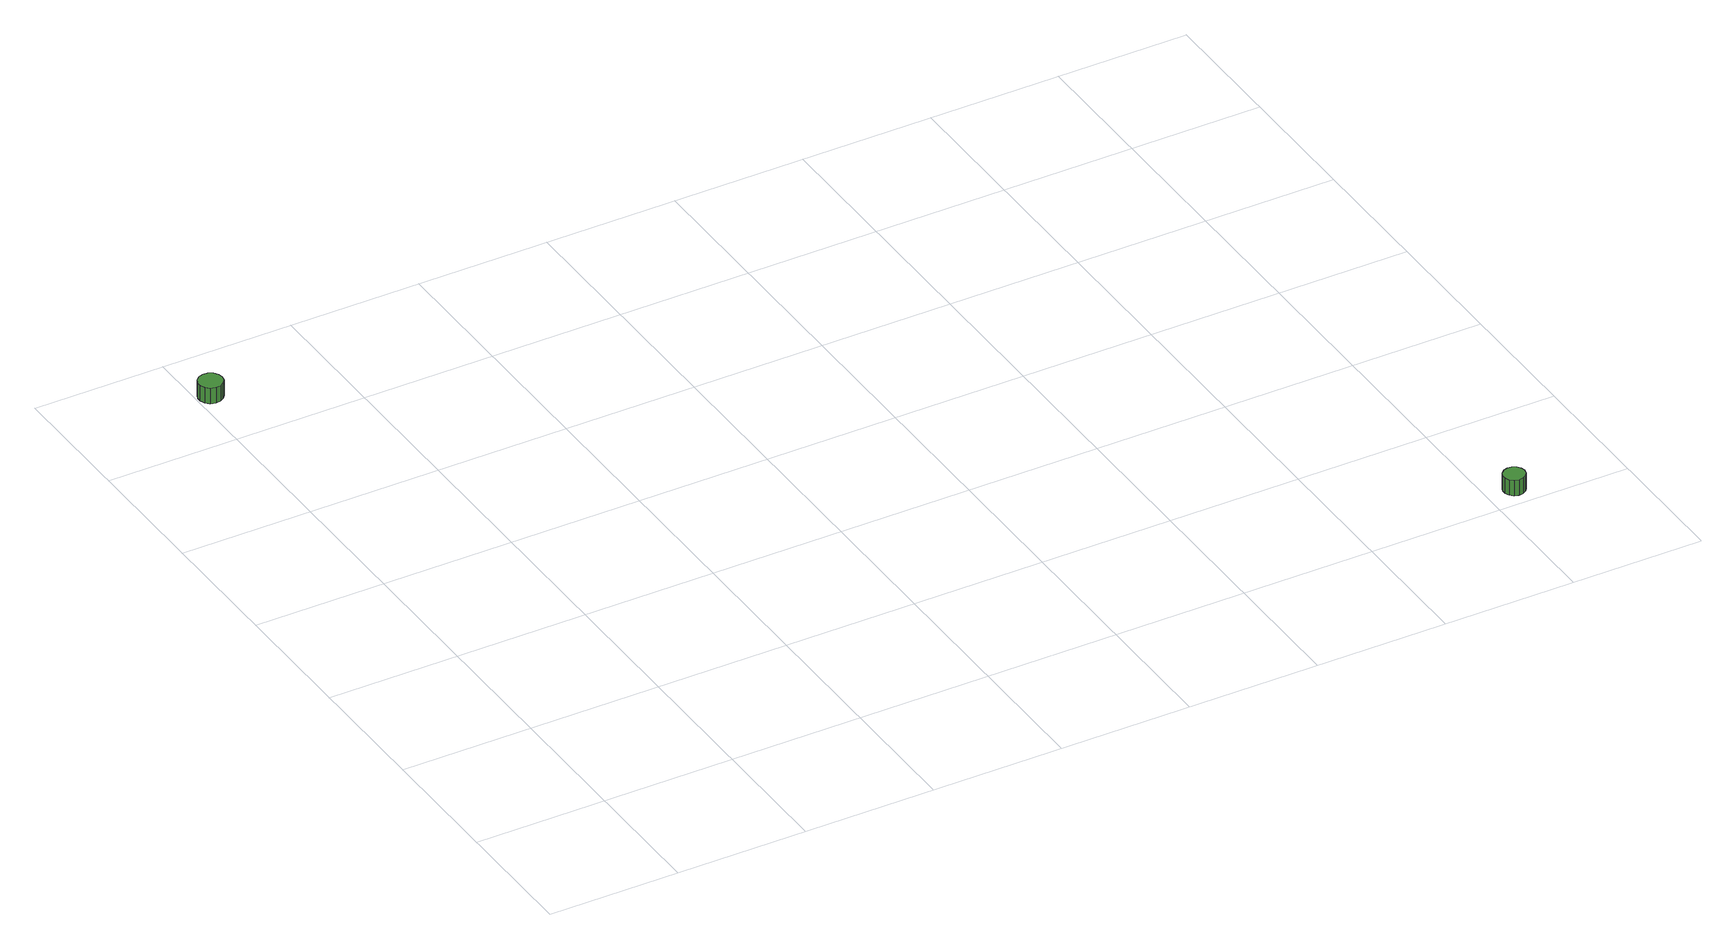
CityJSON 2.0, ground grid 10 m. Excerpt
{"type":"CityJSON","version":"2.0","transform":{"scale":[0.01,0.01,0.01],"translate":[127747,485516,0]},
"CityObjects":{
"tree1":{"type":"SolitaryVegetationObject","attributes":{"function":"something"},"geometry":[{"type":"MultiSurface","lod":"1","boundaries":[[[0,1,2,3,4,5,6,7,8,9,10,11,12,13,14]],[[15,16,17,18,19,20,21,22,23,24,25,26,27,28,29]],[[0,29,28,1]],[[1,28,27,2]],[[2,27,26,3]],[[3,26,25,4]],[[4,25,24,5]],[[5,24,23,6]],[[6,23,22,7]],[[7,22,21,8]],[[8,21,20,9]],[[9,20,19,10]],[[10,19,18,11]],[[11,18,17,12]],[[12,17,16,13]],[[13,16,15,14]],[[14,15,29,0]]]}]},
"tree2":{"type":"SolitaryVegetationObject","attributes":{"function":"something"},"geometry":[{"type":"MultiSurface","lod":"1","boundaries":[[[30,31,32,33,34,35,36,37,38,39,40,41,42,43,44]],[[45,46,47,48,49,50,51,52,53,54,55,56,57,58,59]],[[30,59,58,31]],[[31,58,57,32]],[[32,57,56,33]],[[33,56,55,34]],[[34,55,54,35]],[[35,54,53,36]],[[36,53,52,37]],[[37,52,51,38]],[[38,51,50,39]],[[39,50,49,40]],[[40,49,48,41]],[[41,48,47,42]],[[42,47,46,43]],[[43,46,45,44]],[[44,45,59,30]]]}]}
},
"vertices":[
[200,5538,174],[192,5575,174],[170,5606,174],[137,5625,174],[99,5629,174],[62,5617,174],[34,5592,174],[19,5557,174],[19,5519,174],[34,5484,174],[62,5458,174],[99,5446,174],[137,5450,174],[170,5470,174],[192,5500,174],[192,5500,47],[170,5470,47],[137,5450,47],[99,5446,47],[62,5458,47],[34,5484,47],[19,5519,47],[19,5557,47],[34,5592,47],[62,5617,47],[99,5629,47],[137,5625,47],[170,5606,47],[192,5575,47],[200,5538,47],
[7285,158,183],[7278,191,183],[7259,218,183],[7229,235,183],[7196,238,183],[7164,228,183],[7139,205,183],[7125,175,183],[7125,141,183],[7139,110,183],[7164,88,183],[7196,77,183],[7229,81,183],[7259,98,183],[7278,125,183],[7278,125,56],[7259,98,56],[7229,81,56],[7196,77,56],[7164,88,56],[7139,110,56],[7125,141,56],[7125,175,56],[7139,205,56],[7164,228,56],[7196,238,56],[7229,235,56],[7259,218,56],[7278,191,56],[7285,158,56]
]}
